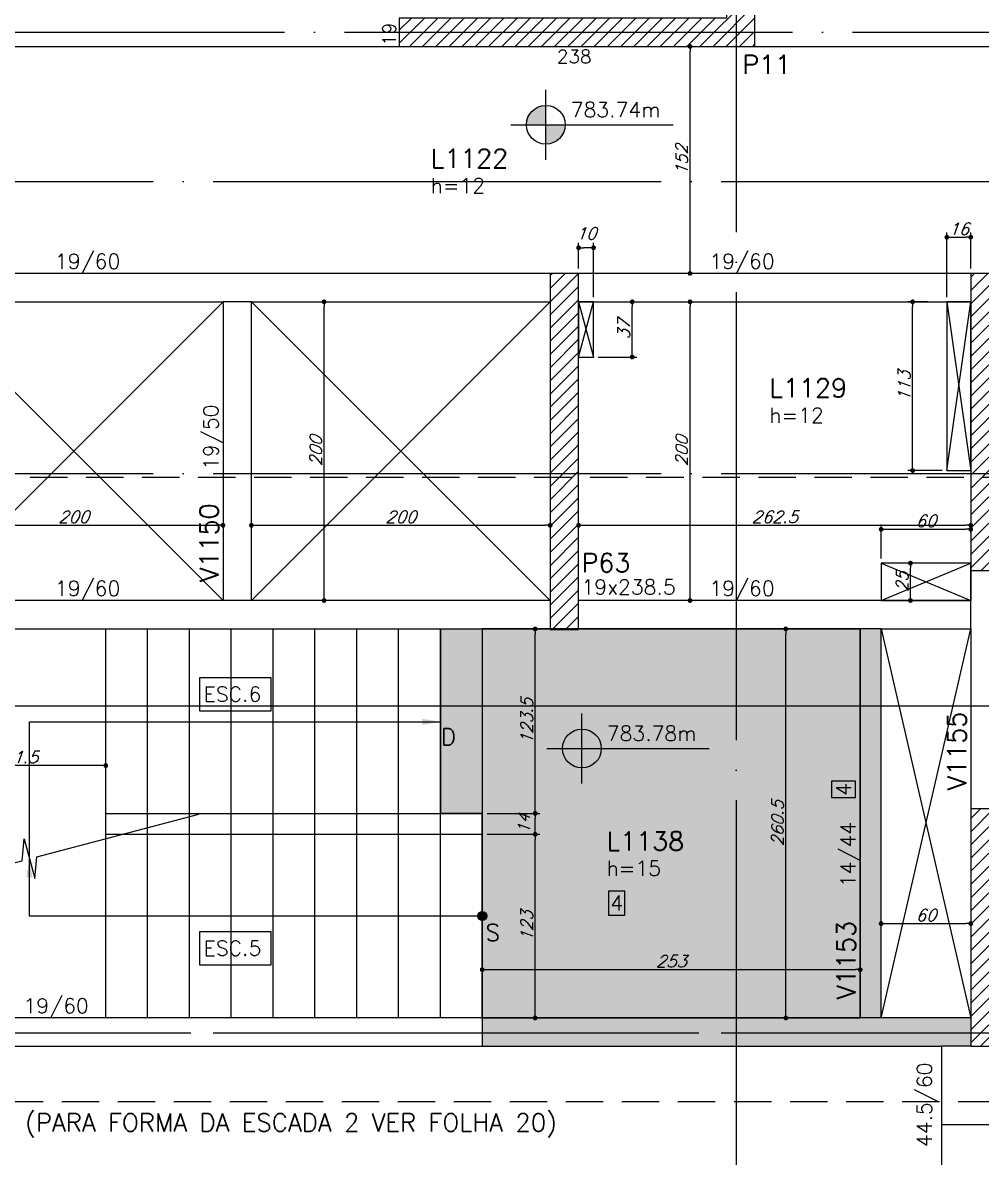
# Model space of a CAD drawing. Extents: x -4723 to 4922, y -2048 to 2452.
# Drawn here: x 1580 to 2222, y -98 to 661 of the extents above; entities that cross this region are included whole.
import ezdxf
from ezdxf.enums import TextEntityAlignment as Align

# ---------------------------------------------------------------- set-up
doc = ezdxf.new("R2010")
doc.units = 0
doc.header["$LTSCALE"] = 50
doc.header["$MEASUREMENT"] = 0
doc.linetypes.add('DASHED', pattern=[0.75, 0.5, -0.25])
doc.linetypes.add('EIXO', pattern=[6.8, 6, -0.4, 0, -0.4])
doc.layers.get('0').update_dxf_attribs({"linetype": 'CONTINUOUS'})
doc.layers.get('DEFPOINTS').update_dxf_attribs({"linetype": 'CONTINUOUS'})
for name, color, linetype in [('242', 3, 'CONTINUOUS'), ('F-AUX', 2, 'CONTINUOUS'), ('F-AUX-RED', 1, 'CONTINUOUS'), ('F-COTAS', 106, 'CONTINUOUS'), ('F-COTAS-FUROS', 50, 'CONTINUOUS'), ('F-EIXO', 12, 'EIXO'), ('F-ESCADAS', 2, 'CONTINUOUS'), ('F-LAJES', 3, 'CONTINUOUS'), ('F-LAJES-DIM', 2, 'CONTINUOUS'), ('F-LAJES-NOME', 4, 'CONTINUOUS'), ('F-LEADER', 1, 'CONTINUOUS'), ('F-NÍVEL-PLANTA', 2, 'CONTINUOUS'), ('F-PILARES-DIM', 172, 'CONTINUOUS'), ('F-PILARES-HACH', 174, 'CONTINUOUS'), ('F-PILARES-NOME', 170, 'CONTINUOUS'), ('F-PILARES-S', 170, 'CONTINUOUS'), ('F-TEXTO', 6, 'CONTINUOUS'), ('F-TEXTO ESCADA', 2, 'CONTINUOUS'), ('F-TEXTO-YELLOW', 2, 'CONTINUOUS'), ('F-VIGAS', 3, 'CONTINUOUS'), ('F-VIGAS-DIM', 2, 'CONTINUOUS'), ('F-VIGAS-NOME', 4, 'CONTINUOUS'), ('F-VÃO', 1, 'CONTINUOUS')]:
    doc.layers.add(name, color=color, linetype=linetype)
doc.layers.add('F-DESNIVEL-3', color=7, linetype='CONTINUOUS', true_color=0xd5c7ff)
doc.styles.add('5385-ARQ-PB-BAS-PLA-TER-TORRE-A-106-TXT$0$R60-75', font='simplex.shx', dxfattribs={"height": 0.1125})
doc.styles.add('CP-TEXT-INCL', font='simplex.shx', dxfattribs={"oblique": 20})
doc.styles.add('CP-TEXTO', font='simplex.shx')
doc.styles.add('MCP', font='simplex.shx')
doc.styles.add('ROMANS', font='simplex.shx')
doc.dimstyles.new('CP-COTAS-50', dxfattribs={"dimscale": 0.64, "dimtxt": 12.5, "dimasz": 5, "dimexe": 5, "dimexo": 5, "dimgap": 2.5, "dimtad": 1, "dimdec": 1, "dimdsep": 46, "dimtxsty": 'CP-TEXT-INCL', "dimblk1": 'DOT', "dimblk2": 'DOT', "dimsah": 1, "dimcen": 9, "dimclrd": 256, "dimclre": 256, "dimclrt": 256, "dimadec": 0, "dimazin": 0, "dimtfac": 1, "dimtdec": 1, "dimtmove": 2, "dimatfit": 3, "dimldrblk": 'DOT', "dimfxl": 0, "dimtolj": 1, "dimarcsym": 0})

# ---------------------------------------------------------------- blocks, each defined once
blk = doc.blocks.new('*U5')
at = {"layer": 'F-LAJES-DIM', "color": 1}
blk.add_lwpolyline([(0, 0), (11, 0), (11, 16), (0, 16)], close=True, dxfattribs=at)
at = {"layer": 'F-LAJES-DIM', "style": 'MCP'}
blk.add_attdef('DIM', text='', height=10, dxfattribs=at).set_placement((5.5, 8), align=Align.MIDDLE_CENTER)
blk = doc.blocks.new('*U7')
at = {"layer": 'F-VIGAS-DIM', "color": 1}
blk.add_lwpolyline([(0, 0), (11, 0), (11, 16), (0, 16)], close=True, dxfattribs=at)
at = {"layer": 'F-VIGAS-DIM', "style": 'MCP'}
blk.add_attdef('DIM', text='', height=10, dxfattribs=at).set_placement((5.5, 8), align=Align.MIDDLE_CENTER)
blk = doc.blocks.new('Nível - Planta')
at = {"layer": 'F-NÍVEL-PLANTA'}
h = blk.add_hatch(color=71, dxfattribs=at)
h.paths.add_polyline_path([(0, 0), (0, 0.26, 0.414214), (-0.26, 0)])
h.paths.add_polyline_path([(0.26, 0), (0, 0), (0, -0.26, 0.414214)])
for p, q in [((0, -0.469), (0, 0.469)), ((-0.469, 0), (1.704, 0))]:
    blk.add_line(p, q, dxfattribs=at)
blk.add_circle((0, 0), 0.26, dxfattribs=at)
at = {"layer": 'F-TEXTO', "color": 3, "style": 'MCP'}
blk.add_attdef('NÍVEL', (0.333, 0.102), '', height=0.2, dxfattribs=at)
blk = doc.blocks.new('_DOT')
at = {"color": 0, "linetype": 'ByBlock'}
blk.add_line((-0.5, 0), (-1, 0), dxfattribs=at)
at = {"color": 0, "linetype": 'ByBlock', "const_width": 0.5}
blk.add_lwpolyline([(-0.25, 0, 1), (0.25, 0, 1)], format="xyb", close=True, dxfattribs=at)
blk = doc.blocks.new('*D121')
at = {"layer": 'DEFPOINTS', "color": 0, "linetype": 'Continuous', "transparency": 16777216}
for p in [(1887.5, 27.33), (2140.5, 27.33), (2140.5, 27.33)]:
    blk.add_point(p, dxfattribs=at)
at = {"layer": 'F-COTAS', "linetype": 'Continuous', "lineweight": -2, "transparency": 16777216}
blk.add_line((1890.7, 27.33), (2137.3, 27.33), dxfattribs=at)
at = {"layer": 'F-COTAS', "linetype": 'Continuous', "lineweight": -2, "transparency": 16777216, "xscale": 3.2, "yscale": 3.2, "zscale": 3.2, "rotation": 180}
blk.add_blockref('_DOT', (1887.5, 27.33), dxfattribs=at)
at = {"layer": 'F-COTAS', "linetype": 'Continuous', "lineweight": -2, "transparency": 16777216, "xscale": 3.2, "yscale": 3.2, "zscale": 3.2}
blk.add_blockref('_DOT', (2140.5, 27.33), dxfattribs=at)
at = {"layer": 'F-COTAS', "linetype": 'Continuous', "transparency": 16777216, "insert": (2014, 32.93), "char_height": 8, "attachment_point": 5, "style": 'CP-TEXT-INCL'}
blk.add_mtext('\\A1;253', dxfattribs=at)
blk = doc.blocks.new('*D122')
at = {"layer": 'DEFPOINTS', "color": 0, "linetype": 'Continuous', "transparency": 16777216}
for p in [(2154.5, 58.19), (2214.5, 58.19), (2214.5, 58.19)]:
    blk.add_point(p, dxfattribs=at)
at = {"layer": 'F-COTAS', "linetype": 'Continuous', "lineweight": -2, "transparency": 16777216}
blk.add_line((2157.7, 58.19), (2211.3, 58.19), dxfattribs=at)
at = {"layer": 'F-COTAS', "linetype": 'Continuous', "lineweight": -2, "transparency": 16777216, "xscale": 3.2, "yscale": 3.2, "zscale": 3.2, "rotation": 180}
blk.add_blockref('_DOT', (2154.5, 58.19), dxfattribs=at)
at = {"layer": 'F-COTAS', "linetype": 'Continuous', "lineweight": -2, "transparency": 16777216, "xscale": 3.2, "yscale": 3.2, "zscale": 3.2}
blk.add_blockref('_DOT', (2214.5, 58.19), dxfattribs=at)
at = {"layer": 'F-COTAS', "linetype": 'Continuous', "transparency": 16777216, "insert": (2184.5, 63.79), "char_height": 8, "attachment_point": 5, "style": 'CP-TEXT-INCL'}
blk.add_mtext('\\A1;60', dxfattribs=at)
blk = doc.blocks.new('*D126')
at = {"layer": 'DEFPOINTS', "color": 0, "linetype": 'Continuous', "transparency": 16777216}
for p in [(1514, 324.85), (1714, 324.85), (1714, 324.85)]:
    blk.add_point(p, dxfattribs=at)
at = {"layer": 'F-COTAS', "linetype": 'Continuous', "lineweight": -2, "transparency": 16777216}
blk.add_line((1517.2, 324.85), (1710.8, 324.85), dxfattribs=at)
at = {"layer": 'F-COTAS', "linetype": 'Continuous', "lineweight": -2, "transparency": 16777216, "xscale": 3.2, "yscale": 3.2, "zscale": 3.2, "rotation": 180}
blk.add_blockref('_DOT', (1514, 324.85), dxfattribs=at)
at = {"layer": 'F-COTAS', "linetype": 'Continuous', "lineweight": -2, "transparency": 16777216, "xscale": 3.2, "yscale": 3.2, "zscale": 3.2}
blk.add_blockref('_DOT', (1714, 324.85), dxfattribs=at)
at = {"layer": 'F-COTAS', "linetype": 'Continuous', "transparency": 16777216, "insert": (1614, 330.45), "char_height": 8, "attachment_point": 5, "style": 'CP-TEXT-INCL'}
blk.add_mtext('\\A1;200', dxfattribs=at)
blk = doc.blocks.new('*D127')
at = {"layer": 'DEFPOINTS', "color": 0, "linetype": 'Continuous', "transparency": 16777216}
for p in [(1733, 324.85), (1933, 324.85), (1933, 324.85)]:
    blk.add_point(p, dxfattribs=at)
at = {"layer": 'F-COTAS', "linetype": 'Continuous', "lineweight": -2, "transparency": 16777216}
blk.add_line((1736.2, 324.85), (1929.8, 324.85), dxfattribs=at)
at = {"layer": 'F-COTAS', "linetype": 'Continuous', "lineweight": -2, "transparency": 16777216, "xscale": 3.2, "yscale": 3.2, "zscale": 3.2, "rotation": 180}
blk.add_blockref('_DOT', (1733, 324.85), dxfattribs=at)
at = {"layer": 'F-COTAS', "linetype": 'Continuous', "lineweight": -2, "transparency": 16777216, "xscale": 3.2, "yscale": 3.2, "zscale": 3.2}
blk.add_blockref('_DOT', (1933, 324.85), dxfattribs=at)
at = {"layer": 'F-COTAS', "linetype": 'Continuous', "transparency": 16777216, "insert": (1833, 330.45), "char_height": 8, "attachment_point": 5, "style": 'CP-TEXT-INCL'}
blk.add_mtext('\\A1;200', dxfattribs=at)
blk = doc.blocks.new('*D128')
at = {"layer": 'DEFPOINTS', "color": 0, "linetype": 'Continuous', "transparency": 16777216}
for p in [(1952, 324.85), (2214.5, 324.85), (2214.5, 324.85)]:
    blk.add_point(p, dxfattribs=at)
at = {"layer": 'F-COTAS', "linetype": 'Continuous', "lineweight": -2, "transparency": 16777216}
blk.add_line((1955.2, 324.85), (2211.3, 324.85), dxfattribs=at)
at = {"layer": 'F-COTAS', "linetype": 'Continuous', "lineweight": -2, "transparency": 16777216, "xscale": 3.2, "yscale": 3.2, "zscale": 3.2, "rotation": 180}
blk.add_blockref('_DOT', (1952, 324.85), dxfattribs=at)
at = {"layer": 'F-COTAS', "linetype": 'Continuous', "lineweight": -2, "transparency": 16777216, "xscale": 3.2, "yscale": 3.2, "zscale": 3.2}
blk.add_blockref('_DOT', (2214.5, 324.85), dxfattribs=at)
at = {"layer": 'F-COTAS', "linetype": 'Continuous', "transparency": 16777216, "insert": (2083.25, 330.45), "char_height": 8, "attachment_point": 5, "style": 'CP-TEXT-INCL'}
blk.add_mtext('\\A1;262.5', dxfattribs=at)
blk = doc.blocks.new('*D129')
at = {"layer": 'DEFPOINTS', "color": 0, "linetype": 'Continuous', "transparency": 16777216}
for p in [(2026.59, 474.5), (2026.59, 474.5), (2026.59, 274.5)]:
    blk.add_point(p, dxfattribs=at)
at = {"layer": 'F-COTAS', "linetype": 'Continuous', "lineweight": -2, "transparency": 16777216}
blk.add_line((2026.59, 277.7), (2026.59, 471.3), dxfattribs=at)
at = {"layer": 'F-COTAS', "linetype": 'Continuous', "lineweight": -2, "transparency": 16777216, "xscale": 3.2, "yscale": 3.2, "zscale": 3.2}
for p, rotation in [((2026.59, 474.5), 90), ((2026.59, 274.5), 270)]:
    blk.add_blockref('_DOT', p, dxfattribs=dict(at, rotation=rotation))
at = {"layer": 'F-COTAS', "linetype": 'Continuous', "transparency": 16777216, "insert": (2020.99, 374.5), "char_height": 8, "attachment_point": 5, "rotation": 90, "style": 'CP-TEXT-INCL'}
blk.add_mtext('\\A1;200', dxfattribs=at)
blk = doc.blocks.new('*D130')
at = {"layer": 'DEFPOINTS', "color": 0, "linetype": 'Continuous', "transparency": 16777216}
for p in [(2026.59, 645.5), (2026.59, 645.5), (2026.59, 493.5)]:
    blk.add_point(p, dxfattribs=at)
at = {"layer": 'F-COTAS', "linetype": 'Continuous', "lineweight": -2, "transparency": 16777216}
blk.add_line((2026.59, 496.7), (2026.59, 642.3), dxfattribs=at)
at = {"layer": 'F-COTAS', "linetype": 'Continuous', "lineweight": -2, "transparency": 16777216, "xscale": 3.2, "yscale": 3.2, "zscale": 3.2}
for p, rotation in [((2026.59, 645.5), 90), ((2026.59, 493.5), 270)]:
    blk.add_blockref('_DOT', p, dxfattribs=dict(at, rotation=rotation))
at = {"layer": 'F-COTAS', "linetype": 'Continuous', "transparency": 16777216, "insert": (2020.99, 569.5), "char_height": 8, "attachment_point": 5, "rotation": 90, "style": 'CP-TEXT-INCL'}
blk.add_mtext('\\A1;152', dxfattribs=at)
blk = doc.blocks.new('*U152')
at = {"layer": 'F-EIXO'}
blk.add_line((0, 0), (7197, 0), dxfattribs=at)
at = {"layer": 'F-TEXTO', "style": 'ROMANS'}
blk.add_attdef('EIXO', text='', height=17.5, dxfattribs=at).set_placement((-28.2072, 0), align=Align.MIDDLE_CENTER)
blk = doc.blocks.new('*U151')
at = {"layer": 'F-EIXO'}
blk.add_line((0, 0), (7285, 0), dxfattribs=at)
at = {"layer": 'F-TEXTO', "style": 'ROMANS'}
blk.add_attdef('EIXO', text='', height=17.5, dxfattribs=at).set_placement((-28.2072, 0), align=Align.MIDDLE_CENTER)
blk = doc.blocks.new('*U172')
at = {"layer": 'F-EIXO'}
blk.add_line((0, 0), (7285, 0), dxfattribs=at)
at = {"layer": 'F-TEXTO', "style": 'ROMANS'}
blk.add_attdef('EIXO', text='', height=17.5, dxfattribs=at).set_placement((-28.2072, 0), align=Align.MIDDLE_CENTER)
blk = doc.blocks.new('*U174')
at = {"layer": 'F-EIXO'}
blk.add_line((0, 0), (7285, 0), dxfattribs=at)
at = {"layer": 'F-TEXTO', "style": 'ROMANS'}
blk.add_attdef('EIXO', text='', height=17.5, dxfattribs=at).set_placement((-28.2072, 0), align=Align.MIDDLE_CENTER)
blk = doc.blocks.new('*U168')
at = {"layer": 'F-EIXO'}
blk.add_line((0, 0), (7285, 0), dxfattribs=at)
at = {"layer": 'F-TEXTO', "style": 'ROMANS'}
blk.add_attdef('EIXO', text='', height=17.5, dxfattribs=at).set_placement((-28.2072, 0), align=Align.MIDDLE_CENTER)
blk = doc.blocks.new('*U175')
at = {"layer": 'F-EIXO'}
blk.add_line((0, 0), (0, -2655), dxfattribs=at)
at = {"layer": 'F-TEXTO', "style": 'ROMANS'}
blk.add_attdef('EIXO', text='', height=17.5, rotation=360, dxfattribs=at).set_placement((0, 28.21), align=Align.MIDDLE_CENTER)
blk = doc.blocks.new('*U181')
at = {"layer": 'F-EIXO'}
blk.add_line((0, 0), (7197, 0), dxfattribs=at)
at = {"layer": 'F-TEXTO', "style": 'ROMANS'}
blk.add_attdef('EIXO', text='', height=17.5, dxfattribs=at).set_placement((-28.2072, 0), align=Align.MIDDLE_CENTER)
blk = doc.blocks.new('*U379')
at = {"layer": 'F-VÃO'}
for p, q in [((0, 0), (10, 37)), ((0, 37), (10, 0))]:
    blk.add_line(p, q, dxfattribs=at)
at = {"layer": 'F-VÃO', "color": 3}
blk.add_lwpolyline([(0, 0), (10, 0), (10, 37), (0, 37)], close=True, dxfattribs=at)
blk = doc.blocks.new('*U382')
at = {"layer": 'F-VÃO'}
for p, q in [((0, 0), (60, 25)), ((0, 25), (60, 0))]:
    blk.add_line(p, q, dxfattribs=at)
at = {"layer": 'F-VÃO', "color": 3}
blk.add_lwpolyline([(0, 0), (60, 0), (60, 25), (0, 25)], close=True, dxfattribs=at)
blk = doc.blocks.new('*U358')
at = {"layer": 'F-VÃO'}
for p, q in [((0, 0), (16, 113)), ((0, 113), (16, 0))]:
    blk.add_line(p, q, dxfattribs=at)
at = {"layer": 'F-VÃO', "color": 3}
blk.add_lwpolyline([(0, 0), (16, 0), (16, 113), (0, 113)], close=True, dxfattribs=at)
blk = doc.blocks.new('*D413')
at = {"layer": 'DEFPOINTS', "color": 0, "linetype": 'Continuous', "transparency": 16777216}
for p in [(2174.14, 299.5), (2177.41, 299.5), (2177.41, 274.5)]:
    blk.add_point(p, dxfattribs=at)
at = {"layer": 'F-COTAS-FUROS', "linetype": 'Continuous', "lineweight": -2, "transparency": 16777216}
for p, q in [((2174.21, 299.5), (2170.94, 299.5)), ((2174.14, 277.7), (2174.14, 296.3)), ((2174.21, 274.5), (2170.94, 274.5))]:
    blk.add_line(p, q, dxfattribs=at)
at = {"layer": 'F-COTAS-FUROS', "linetype": 'Continuous', "lineweight": -2, "transparency": 16777216, "xscale": 3.2, "yscale": 3.2, "zscale": 3.2}
for p, rotation in [((2174.14, 299.5), 90), ((2174.14, 274.5), 270)]:
    blk.add_blockref('_DOT', p, dxfattribs=dict(at, rotation=rotation))
at = {"layer": 'F-COTAS-FUROS', "linetype": 'Continuous', "transparency": 16777216, "insert": (2168.54, 287), "char_height": 8, "attachment_point": 5, "rotation": 90, "style": 'CP-TEXT-INCL'}
blk.add_mtext('\\A1;25', dxfattribs=at)
blk = doc.blocks.new('*D414')
at = {"layer": 'DEFPOINTS', "color": 0, "linetype": 'Continuous', "transparency": 16777216}
for p in [(2214.5, 322.17), (2214.5, 316.75), (2154.5, 299.5)]:
    blk.add_point(p, dxfattribs=at)
at = {"layer": 'F-COTAS-FUROS', "linetype": 'Continuous', "lineweight": -2, "transparency": 16777216}
for p, q in [((2154.5, 302.7), (2154.5, 325.37)), ((2157.7, 322.17), (2211.3, 322.17)), ((2214.5, 319.95), (2214.5, 325.37))]:
    blk.add_line(p, q, dxfattribs=at)
at = {"layer": 'F-COTAS-FUROS', "linetype": 'Continuous', "lineweight": -2, "transparency": 16777216, "xscale": 3.2, "yscale": 3.2, "zscale": 3.2, "rotation": 180}
blk.add_blockref('_DOT', (2154.5, 322.17), dxfattribs=at)
at = {"layer": 'F-COTAS-FUROS', "linetype": 'Continuous', "lineweight": -2, "transparency": 16777216, "xscale": 3.2, "yscale": 3.2, "zscale": 3.2}
blk.add_blockref('_DOT', (2214.5, 322.17), dxfattribs=at)
at = {"layer": 'F-COTAS-FUROS', "linetype": 'Continuous', "transparency": 16777216, "insert": (2184.5, 327.77), "char_height": 8, "attachment_point": 5, "style": 'CP-TEXT-INCL'}
blk.add_mtext('\\A1;60', dxfattribs=at)
blk = doc.blocks.new('*D415')
at = {"layer": 'DEFPOINTS', "color": 0, "linetype": 'Continuous', "transparency": 16777216}
for p in [(2175.59, 474.5), (2188.97, 474.5), (2198.5, 361.5)]:
    blk.add_point(p, dxfattribs=at)
at = {"layer": 'F-COTAS-FUROS', "linetype": 'Continuous', "lineweight": -2, "transparency": 16777216}
for p, q in [((2185.77, 474.5), (2172.39, 474.5)), ((2175.59, 364.7), (2175.59, 471.3)), ((2195.3, 361.5), (2172.39, 361.5))]:
    blk.add_line(p, q, dxfattribs=at)
at = {"layer": 'F-COTAS-FUROS', "linetype": 'Continuous', "lineweight": -2, "transparency": 16777216, "xscale": 3.2, "yscale": 3.2, "zscale": 3.2}
for p, rotation in [((2175.59, 474.5), 90), ((2175.59, 361.5), 270)]:
    blk.add_blockref('_DOT', p, dxfattribs=dict(at, rotation=rotation))
at = {"layer": 'F-COTAS-FUROS', "linetype": 'Continuous', "transparency": 16777216, "insert": (2169.99, 418), "char_height": 8, "attachment_point": 5, "rotation": 90, "style": 'CP-TEXT-INCL'}
blk.add_mtext('\\A1;113', dxfattribs=at)
blk = doc.blocks.new('*D416')
at = {"layer": 'DEFPOINTS', "color": 0, "linetype": 'Continuous', "transparency": 16777216}
for p in [(2214.5, 517.75), (2214.5, 493.5), (2198.5, 474.5)]:
    blk.add_point(p, dxfattribs=at)
at = {"layer": 'F-COTAS-FUROS', "linetype": 'Continuous', "lineweight": -2, "transparency": 16777216}
for p, q in [((2198.5, 477.7), (2198.5, 520.95)), ((2201.7, 517.75), (2211.3, 517.75)), ((2214.5, 496.7), (2214.5, 520.95))]:
    blk.add_line(p, q, dxfattribs=at)
at = {"layer": 'F-COTAS-FUROS', "linetype": 'Continuous', "lineweight": -2, "transparency": 16777216, "xscale": 3.2, "yscale": 3.2, "zscale": 3.2, "rotation": 180}
blk.add_blockref('_DOT', (2198.5, 517.75), dxfattribs=at)
at = {"layer": 'F-COTAS-FUROS', "linetype": 'Continuous', "lineweight": -2, "transparency": 16777216, "xscale": 3.2, "yscale": 3.2, "zscale": 3.2}
blk.add_blockref('_DOT', (2214.5, 517.75), dxfattribs=at)
at = {"layer": 'F-COTAS-FUROS', "linetype": 'Continuous', "transparency": 16777216, "insert": (2206.5, 523.35), "char_height": 8, "attachment_point": 5, "style": 'CP-TEXT-INCL'}
blk.add_mtext('\\A1;16', dxfattribs=at)
blk = doc.blocks.new('*D417')
at = {"layer": 'DEFPOINTS', "color": 0, "linetype": 'Continuous', "transparency": 16777216}
for p in [(1952, 510.69), (1952, 493.5), (1962, 474.5)]:
    blk.add_point(p, dxfattribs=at)
at = {"layer": 'F-COTAS-FUROS', "linetype": 'Continuous', "lineweight": -2, "transparency": 16777216}
for p, q in [((1952, 496.7), (1952, 513.89)), ((1958.8, 510.69), (1955.2, 510.69)), ((1962, 477.7), (1962, 513.89))]:
    blk.add_line(p, q, dxfattribs=at)
at = {"layer": 'F-COTAS-FUROS', "linetype": 'Continuous', "lineweight": -2, "transparency": 16777216, "xscale": 3.2, "yscale": 3.2, "zscale": 3.2, "rotation": 180}
blk.add_blockref('_DOT', (1952, 510.69), dxfattribs=at)
at = {"layer": 'F-COTAS-FUROS', "linetype": 'Continuous', "lineweight": -2, "transparency": 16777216, "xscale": 3.2, "yscale": 3.2, "zscale": 3.2}
blk.add_blockref('_DOT', (1962, 510.69), dxfattribs=at)
at = {"layer": 'F-COTAS-FUROS', "linetype": 'Continuous', "transparency": 16777216, "insert": (1957, 520.29), "char_height": 8, "attachment_point": 5, "style": 'CP-TEXT-INCL'}
blk.add_mtext('\\A1;10', dxfattribs=at)
blk = doc.blocks.new('*D418')
at = {"layer": 'DEFPOINTS', "color": 0, "linetype": 'Continuous', "transparency": 16777216}
for p in [(1978.79, 474.5), (1987.88, 474.5), (1962, 437.5)]:
    blk.add_point(p, dxfattribs=at)
at = {"layer": 'F-COTAS-FUROS', "linetype": 'Continuous', "lineweight": -2, "transparency": 16777216}
for p, q in [((1981.99, 474.5), (1991.08, 474.5)), ((1987.88, 440.7), (1987.88, 471.3)), ((1965.2, 437.5), (1991.08, 437.5))]:
    blk.add_line(p, q, dxfattribs=at)
at = {"layer": 'F-COTAS-FUROS', "linetype": 'Continuous', "lineweight": -2, "transparency": 16777216, "xscale": 3.2, "yscale": 3.2, "zscale": 3.2}
for p, rotation in [((1987.88, 474.5), 90), ((1987.88, 437.5), 270)]:
    blk.add_blockref('_DOT', p, dxfattribs=dict(at, rotation=rotation))
at = {"layer": 'F-COTAS-FUROS', "linetype": 'Continuous', "transparency": 16777216, "insert": (1982.28, 456), "char_height": 8, "attachment_point": 5, "rotation": 90, "style": 'CP-TEXT-INCL'}
blk.add_mtext('\\A1;37', dxfattribs=at)
blk = doc.blocks.new('*D497')
at = {"layer": 'DEFPOINTS', "color": 0, "linetype": 'Continuous', "transparency": 16777216}
for p in [(1781.65, 474.5), (1781.69, 474.5), (1781.65, 274.5)]:
    blk.add_point(p, dxfattribs=at)
at = {"layer": 'F-COTAS', "linetype": 'Continuous', "lineweight": -2, "transparency": 16777216}
for p, q in [((1781.69, 277.7), (1781.69, 471.3)), ((1784.85, 474.5), (1784.89, 474.5)), ((1784.85, 274.5), (1784.89, 274.5))]:
    blk.add_line(p, q, dxfattribs=at)
at = {"layer": 'F-COTAS', "linetype": 'Continuous', "lineweight": -2, "transparency": 16777216, "xscale": 3.2, "yscale": 3.2, "zscale": 3.2}
for p, rotation in [((1781.69, 474.5), 90), ((1781.69, 274.5), 270)]:
    blk.add_blockref('_DOT', p, dxfattribs=dict(at, rotation=rotation))
at = {"layer": 'F-COTAS', "linetype": 'Continuous', "transparency": 16777216, "insert": (1776.09, 374.5), "char_height": 8, "attachment_point": 5, "rotation": 90, "style": 'CP-TEXT-INCL'}
blk.add_mtext('\\A1;200', dxfattribs=at)
blk = doc.blocks.new('*U590')
at = {"layer": 'F-EIXO'}
blk.add_line((0, 0), (1131.35, 0), dxfattribs=at)
at = {"layer": 'F-TEXTO', "style": 'ROMANS'}
blk.add_attdef('EIXO', text='', height=17.5, dxfattribs=at).set_placement((-28.21, 0), align=Align.MIDDLE_CENTER)
blk = doc.blocks.new('A$C569F2698')
at = {"layer": 'F-AUX'}
h = blk.add_hatch(color=1, dxfattribs=at)
edge = h.paths.add_edge_path()
edge.add_arc((-327, 87.25), 3, 0, 360)
at = {"layer": 'F-AUX', "color": 1}
blk.add_circle((-327, 87.25), 3, dxfattribs=at)
at = {"layer": 'F-AUX-RED'}
for points in [[(-367, 215.25), (-355, 217.25), (-367, 219.25)], [(-628.08, 113.15), (-630.08, 125.15), (-632.08, 113.15)]]:
    blk.add_solid(points, dxfattribs=at)
at = {"layer": 'F-ESCADAS', "linetype": 'Continuous'}
for p, q in [((-579, 156), (-579, 279.5)), ((-551, 156), (-551, 279.5)), ((-523, 156), (-523, 279.5)), ((-495, 156), (-495, 279.5)), ((-467, 156), (-467, 279.5)), ((-439, 156), (-439, 279.5)), ((-411, 156), (-411, 279.5)), ((-383, 156), (-383, 279.5)), ((-355, 156), (-355, 279.5)), ((-579, 19), (-579, 156)), ((-551, 19), (-551, 156)), ((-523, 19), (-523, 156)), ((-495, 19), (-495, 156)), ((-467, 19), (-467, 156)), ((-439, 19), (-439, 156)), ((-411, 19), (-411, 156)), ((-383, 19), (-383, 156)), ((-355, 19), (-355, 156)), ((-327, 19), (-327, 156))]:
    blk.add_line(p, q, dxfattribs=at)
for points in [[(-579, 156), (-327, 156)], [(-579, 142), (-327, 142)]]:
    blk.add_lwpolyline(points, dxfattribs=at)
at = {"layer": 'F-LEADER'}
for points in [[(-327, 87.25), (-630.08, 87.25), (-630.08, 217.25), (-355, 217.25)], [(-719.5, 104.57), (-634.91, 124.27), (-633.58, 138.83), (-626.57, 112.27), (-625.24, 126.83), (-516.7, 155.5)]]:
    blk.add_lwpolyline(points, dxfattribs=at)
at = {"layer": 'F-TEXTO ESCADA', "color": 1}
for points in [[(-468.48, 246.94), (-468.48, 224.36), (-516.05, 224.36), (-516.05, 246.94)], [(-468.48, 76.84), (-468.48, 54.26), (-516.05, 54.26), (-516.05, 76.84)]]:
    blk.add_lwpolyline(points, close=True, dxfattribs=at)
at = {"layer": 'F-EIXO', "linetype": 'Continuous'}
blk.add_blockref('*U590', (-889.39, 228), dxfattribs=at)
at = {"layer": 'F-TEXTO ESCADA', "style": 'ROMANS'}
for s, p in [('ESC.6', (-513.47, 230.8)), ('ESC.5', (-513.47, 60.7))]:
    blk.add_text(s, height=10, dxfattribs=at).set_placement(p)
at = {"layer": 'F-TEXTO-YELLOW', "char_height": 11.25, "width": 61.3796, "attachment_point": 9, "style": '5385-ARQ-PB-BAS-PLA-TER-TORRE-A-106-TXT$0$R60-75'}
for s, insert in [('D', (-344.54, 201.63)), ('S', (-315.13, 70.61))]:
    blk.add_mtext(s, dxfattribs=dict(at, insert=insert))
blk = doc.blocks.new('*D591')
at = {"layer": 'DEFPOINTS', "color": 0, "linetype": 'Continuous', "transparency": 16777216}
for p in [(1514, 163.96), (1514, 163.96), (1635.5, 163.96)]:
    blk.add_point(p, dxfattribs=at)
at = {"layer": 'F-COTAS', "linetype": 'Continuous', "lineweight": -2, "transparency": 16777216}
blk.add_line((1632.3, 163.96), (1517.2, 163.96), dxfattribs=at)
at = {"layer": 'F-COTAS', "linetype": 'Continuous', "lineweight": -2, "transparency": 16777216, "xscale": 3.2, "yscale": 3.2, "zscale": 3.2, "rotation": 180}
blk.add_blockref('_DOT', (1514, 163.96), dxfattribs=at)
at = {"layer": 'F-COTAS', "linetype": 'Continuous', "lineweight": -2, "transparency": 16777216, "xscale": 3.2, "yscale": 3.2, "zscale": 3.2}
blk.add_blockref('_DOT', (1635.5, 163.96), dxfattribs=at)
at = {"layer": 'F-COTAS', "linetype": 'Continuous', "transparency": 16777216, "insert": (1574.75, 169.56), "char_height": 8, "attachment_point": 5, "style": 'CP-TEXT-INCL'}
blk.add_mtext('\\A1;121.5', dxfattribs=at)
blk = doc.blocks.new('*D592')
at = {"layer": 'DEFPOINTS', "color": 0, "linetype": 'Continuous', "transparency": 16777216}
for p in [(1887.6, 118), (1922.93, 118), (1887.6, -5)]:
    blk.add_point(p, dxfattribs=at)
at = {"layer": 'F-COTAS', "linetype": 'Continuous', "lineweight": -2, "transparency": 16777216}
for p, q in [((1890.8, 118), (1926.13, 118)), ((1922.93, -1.8), (1922.93, 114.8)), ((1890.8, -5), (1926.13, -5))]:
    blk.add_line(p, q, dxfattribs=at)
at = {"layer": 'F-COTAS', "linetype": 'Continuous', "lineweight": -2, "transparency": 16777216, "xscale": 3.2, "yscale": 3.2, "zscale": 3.2}
for p, rotation in [((1922.93, 118), 90), ((1922.93, -5), 270)]:
    blk.add_blockref('_DOT', p, dxfattribs=dict(at, rotation=rotation))
at = {"layer": 'F-COTAS', "linetype": 'Continuous', "transparency": 16777216, "insert": (1917.33, 56.5), "char_height": 8, "attachment_point": 5, "rotation": 90, "style": 'CP-TEXT-INCL'}
blk.add_mtext('\\A1;123', dxfattribs=at)
blk = doc.blocks.new('*D593')
at = {"layer": 'DEFPOINTS', "color": 0, "linetype": 'Continuous', "transparency": 16777216}
for p in [(1887.6, 132), (1922.93, 132), (1887.6, 118)]:
    blk.add_point(p, dxfattribs=at)
at = {"layer": 'F-COTAS', "linetype": 'Continuous', "lineweight": -2, "transparency": 16777216}
for p, q in [((1890.8, 132), (1926.13, 132)), ((1922.93, 121.2), (1922.93, 128.8)), ((1890.8, 118), (1926.13, 118))]:
    blk.add_line(p, q, dxfattribs=at)
at = {"layer": 'F-COTAS', "linetype": 'Continuous', "lineweight": -2, "transparency": 16777216, "xscale": 3.2, "yscale": 3.2, "zscale": 3.2}
for p, rotation in [((1922.93, 132), 90), ((1922.93, 118), 270)]:
    blk.add_blockref('_DOT', p, dxfattribs=dict(at, rotation=rotation))
at = {"layer": 'F-COTAS', "linetype": 'Continuous', "transparency": 16777216, "insert": (1915.45, 125), "char_height": 8, "attachment_point": 5, "rotation": 90, "style": 'CP-TEXT-INCL'}
blk.add_mtext('\\A1;14', dxfattribs=at)
blk = doc.blocks.new('*D594')
at = {"layer": 'DEFPOINTS', "color": 0, "linetype": 'Continuous', "transparency": 16777216}
for p in [(1887.6, 255.5), (1922.93, 255.5), (1887.6, 132)]:
    blk.add_point(p, dxfattribs=at)
at = {"layer": 'F-COTAS', "linetype": 'Continuous', "lineweight": -2, "transparency": 16777216}
for p, q in [((1890.8, 255.5), (1926.13, 255.5)), ((1922.93, 135.2), (1922.93, 252.3)), ((1890.8, 132), (1926.13, 132))]:
    blk.add_line(p, q, dxfattribs=at)
at = {"layer": 'F-COTAS', "linetype": 'Continuous', "lineweight": -2, "transparency": 16777216, "xscale": 3.2, "yscale": 3.2, "zscale": 3.2}
for p, rotation in [((1922.93, 255.5), 90), ((1922.93, 132), 270)]:
    blk.add_blockref('_DOT', p, dxfattribs=dict(at, rotation=rotation))
at = {"layer": 'F-COTAS', "linetype": 'Continuous', "transparency": 16777216, "insert": (1917.33, 193.75), "char_height": 8, "attachment_point": 5, "rotation": 90, "style": 'CP-TEXT-INCL'}
blk.add_mtext('\\A1;123.5', dxfattribs=at)
blk = doc.blocks.new('*D595')
at = {"layer": 'DEFPOINTS', "color": 0, "linetype": 'Continuous', "transparency": 16777216}
for p in [(2090.69, 255.5), (2090.69, 255.5), (2090.69, -5)]:
    blk.add_point(p, dxfattribs=at)
at = {"layer": 'F-COTAS', "linetype": 'Continuous', "lineweight": -2, "transparency": 16777216}
blk.add_line((2090.69, -1.8), (2090.69, 252.3), dxfattribs=at)
at = {"layer": 'F-COTAS', "linetype": 'Continuous', "lineweight": -2, "transparency": 16777216, "xscale": 3.2, "yscale": 3.2, "zscale": 3.2}
for p, rotation in [((2090.69, 255.5), 90), ((2090.69, -5), 270)]:
    blk.add_blockref('_DOT', p, dxfattribs=dict(at, rotation=rotation))
at = {"layer": 'F-COTAS', "linetype": 'Continuous', "transparency": 16777216, "insert": (2085.09, 125.25), "char_height": 8, "attachment_point": 5, "rotation": 90, "style": 'CP-TEXT-INCL'}
blk.add_mtext('\\A1;260.5', dxfattribs=at)

msp = doc.modelspace()

# ---------------------------------------------------------------- hatches: boundary and pattern name
at = {"layer": 'F-DESNIVEL-3', "linetype": 'Continuous'}
h = msp.add_hatch(color=256, dxfattribs=at)
h.dxf.hatch_style = 1
h.paths.add_polyline_path([(1887.5, 132), (1859.5, 132), (1859.5, 255.5), (1887.5, 255.5)])
at = {"layer": 'F-PILARES-HACH', "linetype": 'Continuous'}
h = msp.add_hatch(dxfattribs=at)
h.set_pattern_fill('ANSI31', color=256, scale=50, style=0)
h.paths.add_polyline_path([(2070, 645.5), (2070, 883.5), (1832, 883.5), (1832, 864.5), (2051, 864.5), (2051, 664.5), (1832, 664.5), (1832, 645.5)], flags=16)
h = msp.add_hatch(dxfattribs=at)
h.set_pattern_fill('ANSI31', color=256, scale=50, style=0)
h.paths.add_polyline_path([(1933, 255), (1952, 255), (1952, 493.5), (1933, 493.5)], flags=16)
h = msp.add_hatch(dxfattribs=at)
h.set_pattern_fill('ANSI31', color=256, scale=50, style=0)
h.paths.add_polyline_path([(2214.5, 294.5), (2239.5, 294.5), (2239.5, 493.5), (2214.5, 493.5)], flags=16)
h = msp.add_hatch(dxfattribs=at)
h.set_pattern_fill('ANSI31', color=256, scale=50, style=0)
h.paths.add_polyline_path([(2214.5, -24), (2239.5, -24), (2239.5, 135), (2214.5, 135)], flags=16)

# ---------------------------------------------------------------- linework, layer by layer
at = {"layer": '242', "linetype": 'Continuous'}
for p, q in [((2060.5, 655), (2060.5, 655)), ((1942.5, 374.25), (1942.5, 374.25))]:
    msp.add_line(p, q, dxfattribs=at)
at = {"layer": 'F-AUX-RED', "color": 4, "linetype": 'DASHED'}
msp.add_lwpolyline([(1509.835, 357.176), (2231.02, 357.176, -0.4142136), (2281.02, 307.176), (2281.02, -11.113, -0.4142136), (2231.02, -61.113), (1509.835, -61.113, -0.4142136), (1459.835, -11.113), (1459.835, 307.176, -0.4142136)], format="xyb", close=True, dxfattribs=at)
at = {"layer": 'F-DESNIVEL-3', "linetype": 'Continuous'}
msp.add_lwpolyline([(1887.5, 132), (1859.5, 132), (1859.5, 255.5), (1887.5, 255.5)], close=True, dxfattribs=at)
msp.add_lwpolyline([(1933, 255.5), (1887.5, 255.5), (1887.5, -5), (2140.5, -5), (2140.5, 255.5), (1952, 255.5), (1933, 255.5)], dxfattribs=at)
for points in [[(1933, 255.5), (1887.5, 255.5), (1887.5, -5)], [(1933, 255.5), (1887.5, -5), (1933, 255.5)], [(1933, 255.5), (1887.5, -5), (2140.5, -5)], [(1933, 255.5), (2140.5, -5), (1933, 255.5)], [(1933, 255.5), (2140.5, -5), (2140.5, 255.5)], [(1933, 255.5), (2140.5, 255.5), (1933, 255.5)], [(1933, 255.5), (2140.5, 255.5), (1952, 255.5)], [(1933, 255.5), (1952, 255.5), (1933, 255.5)], [(2154.5, -5), (2154.5, 255.5), (2140.5, 255.5)], [(2154.5, -5), (2140.5, 255.5), (2140.5, -5)], [(2147.5, -24), (2147.5, -5), (1887.6, -5)], [(2147.5, -24), (1887.6, -5), (1887.6, -24)], [(2154.5, -5), (2140.5, -5), (2154.5, -5)], [(2147.5, -24), (2214.4, -24), (2214.4, -5)], [(2147.5, -24), (2214.4, -5), (2147.5, -5)], [(2147.5, -24), (2147.5, -5), (2147.5, -24)], [(2147.5, -24), (1887.6, -24), (2147.5, -24)]]:
    msp.add_solid(points, dxfattribs=at)
at = {"layer": 'F-EIXO'}
msp.add_line((-3709.089, -15), (3550.572, -15), dxfattribs=at)
at = {"layer": 'F-ESCADAS', "linetype": 'Continuous'}
msp.add_lwpolyline([(1859.5, 255.5), (1859.5, 132)], dxfattribs=at)
at = {"layer": 'F-LAJES', "linetype": 'Continuous'}
msp.add_line((1887.5, 132), (1887.5, -5), dxfattribs=at)
at = {"layer": 'F-PILARES-S', "linetype": 'Continuous'}
for points in [[(2070, 645.5), (2070, 883.5), (1832, 883.5), (1832, 864.5), (2051, 864.5), (2051, 664.5), (1832, 664.5), (1832, 645.5), (2070, 645.5)], [(1933, 255), (1952, 255), (1952, 493.5), (1933, 493.5), (1933, 255)], [(2214.5, 294.5), (2239.5, 294.5), (2239.5, 493.5), (2214.5, 493.5), (2214.5, 294.5)], [(2214.5, -24), (2239.5, -24), (2239.5, 135), (2214.5, 135), (2214.5, -24)]]:
    msp.add_lwpolyline(points, dxfattribs=at)
at = {"layer": 'F-VIGAS'}
for points in [[(1295, 645.5), (1832, 645.5)], [(2070, 645.5), (2557.5, 645.5)], [(1723.5, 493.5), (1514, 493.5)], [(1933, 493.5), (1723.5, 493.5)], [(2214.5, 493.5), (1952, 493.5)], [(1514, 474.5), (1714, 474.5)], [(1714, 474.5), (1714, 274.5)], [(1733, 474.5), (1714, 474.5)], [(1733, 274.5), (1733, 474.5)], [(1733, 474.5), (1933, 474.5)], [(1952, 474.5), (2214.5, 474.5)], [(2214.5, 294.5), (2214.5, 274.5)], [(1714, 274.5), (1514, 274.5)], [(1733, 274.5), (1714, 274.5)], [(1933, 274.5), (1733, 274.5)], [(2147.5, 274.5), (1952, 274.5)], [(2214.5, 274.5), (2147.5, 274.5)], [(2214.5, 255.5), (2214.5, 274.5)], [(1514, 255.5), (1723.5, 255.5)], [(1723.5, 255.5), (1933, 255.5)], [(1952, 255.5), (2140.5, 255.5)], [(2140.5, 255.5), (2140.5, -5)], [(2154.5, 255.5), (2140.5, 255.5)], [(2154.5, 255.5), (2214.5, 255.5)], [(2154.5, -5), (2154.5, 255.5)], [(2214.5, 255.5), (2214.5, 135)], [(1887.5, -5), (1514, -5)], [(2140.5, -5), (1887.5, -5)], [(1887.5, -5), (1887.5, -24)], [(2154.5, -5), (2140.5, -5)], [(2214.5, -5), (2154.5, -5)], [(1544.5, -24), (1887.5, -24)], [(1887.5, -24), (2147.5, -24)], [(1887.5, -24), (1887.5, -24)], [(2147.5, -24), (2195, -24)], [(2195, -24), (2195, -106.5)], [(2214.5, -24), (2195, -24)], [(2560.5, -76.5), (2195, -76.5)]]:
    msp.add_lwpolyline(points, dxfattribs=at)
at = {"layer": 'F-VÃO'}
for p, q in [((1514, 274.5), (1714, 474.5)), ((1514, 474.5), (1714, 274.5)), ((1733, 274.5), (1933, 474.5)), ((1733, 474.5), (1933, 274.5)), ((2154.5, -5), (2214.5, 255.5)), ((2154.5, 255.5), (2214.5, -5))]:
    msp.add_line(p, q, dxfattribs=at)

# ---------------------------------------------------------------- block references
at = {"linetype": 'Continuous'}
msp.add_blockref('A$C569F2698', (2214.5, -24), dxfattribs=at)
at = {"layer": 'F-EIXO', "linetype": 'Continuous'}
for name, p in [('*U175', (2057.5, 1841.357)), ('*U152', (-3646.32, 655)), ('*U151', (-3734.274, 555)), ('*U174', (-3734.274, 359.5)), ('*U181', (-3646.32, 204)), ('*U172', (-3734.274, -15)), ('*U168', (-3734.274, -15))]:
    msp.add_blockref(name, p, dxfattribs=at)
at = {"layer": 'F-LAJES-DIM', "linetype": 'Continuous'}
msp.add_blockref('*U5', (1972.047, 63.88), dxfattribs=at).add_auto_attribs({'DIM': '4'})
at = {"layer": 'F-NÍVEL-PLANTA', "linetype": 'Continuous', "xscale": 50, "yscale": 50, "zscale": 50}
for p, values in [((1930.091, 593.045), {'NÍVEL': '783.74m'}), ((1954.213, 175.421), {'NÍVEL': '783.78m'})]:
    msp.add_blockref('Nível - Planta', p, dxfattribs=at).add_auto_attribs(values)
at = {"layer": 'F-VIGAS-DIM', "linetype": 'Continuous', "rotation": 90}
msp.add_blockref('*U7', (2137.375, 142.5), dxfattribs=at).add_auto_attribs({'DIM': '4'})
at = {"layer": 'F-VÃO', "linetype": 'Continuous'}
for name, p in [('*U379', (1952, 437.5)), ('*U358', (2198.5, 361.5)), ('*U382', (2154.5, 274.5))]:
    msp.add_blockref(name, p, dxfattribs=at)

# ---------------------------------------------------------------- texts
at = {"layer": 'F-LAJES-DIM', "linetype": 'Continuous', "style": 'MCP'}
for s, p in [('h=12', (1852.947, 547.274)), ('h=12', (2079.693, 393.556)), ('h=15', (1970.686, 90.209))]:
    msp.add_text(s, height=10, dxfattribs=at).set_placement(p)
at = {"layer": 'F-LAJES-NOME', "linetype": 'Continuous', "style": 'MCP'}
for s, p in [('L1122', (1852.947, 564.274)), ('L1129', (2079.693, 410.556)), ('L1138', (1970.686, 107.209))]:
    msp.add_text(s, height=12.5, dxfattribs=at).set_placement(p)
at = {"layer": 'F-PILARES-DIM', "linetype": 'Continuous', "style": 'MCP'}
msp.add_text('19', height=9, rotation=90, dxfattribs=at).set_placement((1829.75, 646))
for s, height, p in [('238', 9, (1937.5, 634.25)), ('19x238.5', 10, (1953.967, 278.548))]:
    msp.add_text(s, height=height, dxfattribs=at).set_placement(p)
at = {"layer": 'F-PILARES-NOME', "linetype": 'Continuous', "style": 'MCP'}
for s, p in [('P11', (2061.559, 627.115)), ('P63', (1953.967, 293.548))]:
    msp.add_text(s, height=12.5, dxfattribs=at).set_placement(p)
at = {"layer": 'F-TEXTO', "color": 3, "insert": (1448.089, -68.984), "char_height": 12, "width": 687.52044, "attachment_point": 1, "style": 'CP-TEXTO'}
msp.add_mtext('\\pi133.47451;(PARA FORMA DA ESCADA 2 VER FOLHA 20)', dxfattribs=at)
at = {"layer": 'F-VIGAS-DIM', "linetype": 'Continuous', "style": 'MCP'}
for p in [(1601.5, 496.625), (2039.5, 496.625), (1601.5, 277.625), (2039.5, 277.625), (1580.407, -1.875)]:
    msp.add_text('19/60', height=10, dxfattribs=at).set_placement(p)
for s, p in [('19/50', (1710.875, 362)), ('14/44', (2137.375, 82.5)), ('44.5/60', (2188.494, -91.407))]:
    msp.add_text(s, height=10, rotation=90, dxfattribs=at).set_placement(p)
at = {"layer": 'F-VIGAS-NOME', "linetype": 'Continuous', "style": 'MCP'}
for s, p in [('V1150', (1710.875, 287)), ('V1155', (2211.375, 147.5)), ('V1153', (2137.375, 7.5))]:
    msp.add_text(s, height=12.5, rotation=90, dxfattribs=at).set_placement(p)

# ---------------------------------------------------------------- dimensions: what is measured, and where the dimension line sits
at = {"layer": 'F-COTAS', "linetype": 'Continuous'}
for base, p1, p2, angle, picture, middle in [((2026.59, 645.5), (2026.59, 493.5), (2026.59, 645.5), 270, '*D130', (2020.99, 569.5)), ((2026.59, 474.5), (2026.59, 274.5), (2026.59, 474.5), 270, '*D129', (2020.99, 374.5)), ((1714, 324.854), (1514, 324.854), (1714, 324.854), 180, '*D126', (1614, 330.454)), ((1933, 324.854), (1733, 324.854), (1933, 324.854), 180, '*D127', (1833, 330.454)), ((2214.5, 324.854), (1952, 324.854), (2214.5, 324.854), 180, '*D128', (2083.25, 330.454)), ((1922.929, 255.5), (1887.6, 132), (1887.6, 255.5), 90, '*D594', (1917.329, 193.75)), ((2090.695, 255.5), (2090.695, -5), (2090.695, 255.5), 90, '*D595', (2085.095, 125.25)), ((1922.929, 118), (1887.6, -5), (1887.6, 118), 90, '*D592', (1917.329, 56.5)), ((2214.5, 58.186), (2154.5, 58.186), (2214.5, 58.186), 180, '*D122', (2184.5, 63.786)), ((2140.5, 27.333), (1887.5, 27.333), (2140.5, 27.333), 180, '*D121', (2014, 32.933))]:
    dim = msp.add_linear_dim(base=base, p1=p1, p2=p2, angle=angle, dimstyle='CP-COTAS-50', dxfattribs=at)
    dim.commit()
    dim.dimension.update_dxf_attribs({"geometry": picture, "text_midpoint": middle})
dim = msp.add_linear_dim(base=(1781.688, 474.5), p1=(1781.646, 274.5), p2=(1781.646, 474.5), angle=90, dimstyle='CP-COTAS-50', override={"dimfxl": 7.5}, dxfattribs=at)
dim.commit()
dim.dimension.update_dxf_attribs({"geometry": '*D497', "text_midpoint": (1776.088, 374.5)})
dim = msp.add_linear_dim(base=(1514, 163.961), p1=(1635.5, 163.961), p2=(1514, 163.961), dimstyle='CP-COTAS-50', dxfattribs=at)
dim.commit()
dim.dimension.update_dxf_attribs({"geometry": '*D591', "text_midpoint": (1574.75, 169.561)})
dim = msp.add_linear_dim(base=(1922.929, 132), p1=(1887.6, 118), p2=(1887.6, 132), angle=90, dimstyle='CP-COTAS-50', dxfattribs=at)
dim.commit()
dim.dimension.update_dxf_attribs({"geometry": '*D593', "text_midpoint": (1915.452, 125), "dimtype": 160})
at = {"layer": 'F-COTAS-FUROS', "linetype": 'Continuous'}
for base, p1, p2, picture, middle in [((1952, 510.687), (1962, 474.5), (1952, 493.5), '*D417', (1957, 520.287)), ((2214.5, 517.746), (2198.5, 474.5), (2214.5, 493.5), '*D416', (2206.5, 523.346)), ((2214.5, 322.172), (2154.5, 299.5), (2214.5, 316.752), '*D414', (2184.5, 327.772))]:
    dim = msp.add_linear_dim(base=base, p1=p1, p2=p2, dimstyle='CP-COTAS-50', override={"dimdec": 0, "dimfxl": 7.5}, dxfattribs=at)
    dim.commit()
    dim.dimension.update_dxf_attribs({"geometry": picture, "text_midpoint": middle})
for base, p1, p2, picture, middle in [((1987.878, 474.5), (1962, 437.5), (1978.787, 474.5), '*D418', (1982.278, 456)), ((2175.59, 474.5), (2198.5, 361.5), (2188.974, 474.5), '*D415', (2169.99, 418)), ((2174.144, 299.5), (2177.41, 274.5), (2177.41, 299.5), '*D413', (2168.544, 287))]:
    dim = msp.add_linear_dim(base=base, p1=p1, p2=p2, angle=90, dimstyle='CP-COTAS-50', override={"dimdec": 0, "dimfxl": 7.5}, dxfattribs=at)
    dim.commit()
    dim.dimension.update_dxf_attribs({"geometry": picture, "text_midpoint": middle})

doc.saveas('drawing.dxf')
